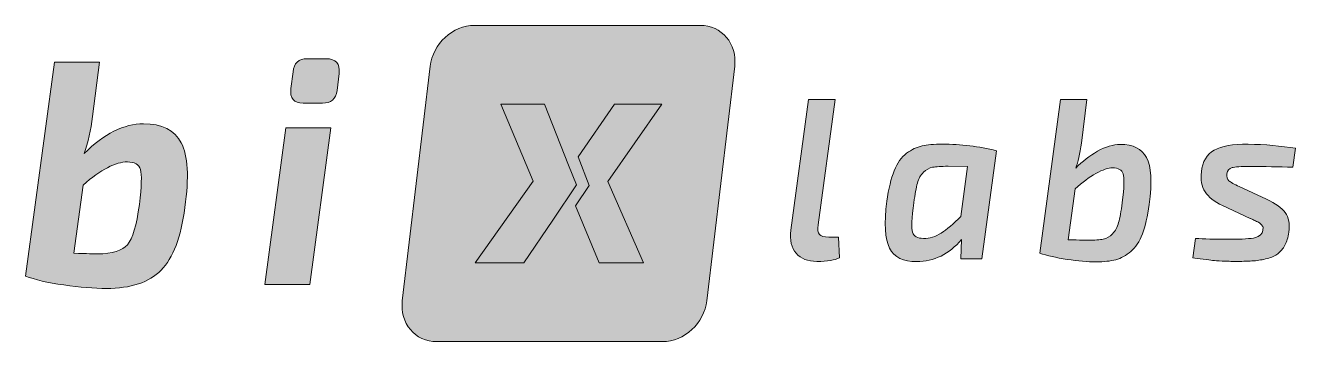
# Model space of a CAD drawing. Header units: inches. Extents: x -2266 to -1617, y -3565 to -3404.
import ezdxf

# ---------------------------------------------------------------- set-up
doc = ezdxf.new("R2010")
doc.units = ezdxf.units.IN
doc.header["$MEASUREMENT"] = 0
doc.layers.add('Layer 1', color=7, linetype='Continuous')

# ---------------------------------------------------------------- blocks, each defined once
blk = doc.blocks.new('block 5')
at = {"layer": 'Layer 1', "true_color": 0xffffff}
h = blk.add_hatch(color=7, dxfattribs=at)
h.dxf.hatch_style = 2
edge = h.paths.add_edge_path()
edge.add_spline(control_points=[(-2227.84, -3422.54), (-2227.84, -3422.54), (-2231.28, -3450.29), (-2231.28, -3450.29), (-2232.11, -3457.22), (-2233.57, -3463.55), (-2235.65, -3469.28), (-2225.45, -3459.11), (-2215.31, -3454.02), (-2205.21, -3454.02), (-2195.85, -3454.02), (-2189.45, -3457.27), (-2186.02, -3463.76), (-2182.58, -3470.25), (-2181.96, -3481.28), (-2184.15, -3496.86), (-2186.12, -3512.01), (-2190.18, -3522.69), (-2196.32, -3528.91), (-2202.46, -3535.13), (-2211.77, -3538.24), (-2224.25, -3538.24), (-2230.5, -3538.24), (-2237.75, -3537.65), (-2246.02, -3536.46), (-2254.3, -3535.27), (-2260.83, -3533.75), (-2265.61, -3531.91), (-2265.61, -3531.91), (-2250.79, -3422.54), (-2250.79, -3422.54), (-2250.79, -3422.54), (-2227.84, -3422.54), (-2227.84, -3422.54)], knot_values=[0, 0, 0, 0, 1, 1, 1, 2, 2, 2, 3, 3, 3, 4, 4, 4, 5, 5, 5, 6, 6, 6, 7, 7, 7, 8, 8, 8, 9, 9, 9, 10, 10, 10, 11, 11, 11, 11], degree=3, periodic=1)
edge = h.paths.add_edge_path()
edge.add_spline(control_points=[(-2236.12, -3485.34), (-2236.12, -3485.34), (-2240.8, -3520.23), (-2240.8, -3520.23), (-2234.14, -3520.45), (-2230.13, -3520.56), (-2228.78, -3520.56), (-2221.19, -3520.45), (-2216.09, -3518.88), (-2213.49, -3515.85), (-2210.89, -3512.82), (-2208.86, -3505.95), (-2207.4, -3495.24), (-2206.26, -3485.94), (-2206.07, -3479.99), (-2206.85, -3477.39), (-2207.63, -3474.79), (-2209.84, -3473.5), (-2213.49, -3473.5), (-2219.52, -3473.5), (-2227.06, -3477.45), (-2236.12, -3485.34)], knot_values=[0, 0, 0, 0, 1, 1, 1, 2, 2, 2, 3, 3, 3, 4, 4, 4, 5, 5, 5, 6, 6, 6, 7, 7, 7, 7], degree=3, periodic=1)
h = blk.add_hatch(color=7, dxfattribs=at)
h.dxf.hatch_style = 2
h.paths.add_polyline_path([(-2120.32, -3536.13), (-2143.26, -3536.13), (-2132.49, -3456.13), (-2109.55, -3456.13)])
edge = h.paths.add_edge_path()
edge.add_spline(control_points=[(-2121.56, -3420.76), (-2121.56, -3420.76), (-2111.89, -3420.76), (-2111.89, -3420.76), (-2107, -3420.76), (-2104.81, -3423.25), (-2105.33, -3428.22), (-2105.33, -3428.22), (-2106.43, -3436.99), (-2106.43, -3436.99), (-2107.05, -3441.31), (-2109.55, -3443.48), (-2113.92, -3443.48), (-2113.92, -3443.48), (-2123.75, -3443.48), (-2123.75, -3443.48), (-2128.54, -3443.48), (-2130.62, -3440.99), (-2129.99, -3436.01), (-2129.99, -3436.01), (-2128.9, -3427.41), (-2128.9, -3427.41), (-2128.49, -3422.98), (-2126.04, -3420.76), (-2121.56, -3420.76)], knot_values=[0, 0, 0, 0, 1, 1, 1, 2, 2, 2, 3, 3, 3, 4, 4, 4, 5, 5, 5, 6, 6, 6, 7, 7, 7, 8, 8, 8, 8], degree=3, periodic=1)
at = {"layer": 'Layer 1', "lineweight": 0}
blk.add_lwpolyline([(-2120.32, -3536.13), (-2143.26, -3536.13), (-2132.49, -3456.13), (-2109.55, -3456.13), (-2120.32, -3536.13)], dxfattribs=at)
for points, knots in [([(-2227.84, -3422.54), (-2227.84, -3422.54), (-2231.28, -3450.29), (-2231.28, -3450.29), (-2232.11, -3457.22), (-2233.57, -3463.55), (-2235.65, -3469.28), (-2225.45, -3459.11), (-2215.31, -3454.02), (-2205.21, -3454.02), (-2195.85, -3454.02), (-2189.45, -3457.27), (-2186.02, -3463.76), (-2182.58, -3470.25), (-2181.96, -3481.28), (-2184.15, -3496.86), (-2186.12, -3512.01), (-2190.18, -3522.69), (-2196.32, -3528.91), (-2202.46, -3535.13), (-2211.77, -3538.24), (-2224.25, -3538.24), (-2230.5, -3538.24), (-2237.75, -3537.65), (-2246.02, -3536.46), (-2254.3, -3535.27), (-2260.83, -3533.75), (-2265.61, -3531.91), (-2265.61, -3531.91), (-2250.79, -3422.54), (-2250.79, -3422.54), (-2250.79, -3422.54), (-2227.84, -3422.54), (-2227.84, -3422.54)], [0, 0, 0, 0, 1, 1, 1, 2, 2, 2, 3, 3, 3, 4, 4, 4, 5, 5, 5, 6, 6, 6, 7, 7, 7, 8, 8, 8, 9, 9, 9, 10, 10, 10, 11, 11, 11, 11]), ([(-2121.56, -3420.76), (-2121.56, -3420.76), (-2111.89, -3420.76), (-2111.89, -3420.76), (-2107, -3420.76), (-2104.81, -3423.25), (-2105.33, -3428.22), (-2105.33, -3428.22), (-2106.43, -3436.99), (-2106.43, -3436.99), (-2107.05, -3441.31), (-2109.55, -3443.48), (-2113.92, -3443.48), (-2113.92, -3443.48), (-2123.75, -3443.48), (-2123.75, -3443.48), (-2128.54, -3443.48), (-2130.62, -3440.99), (-2129.99, -3436.01), (-2129.99, -3436.01), (-2128.9, -3427.41), (-2128.9, -3427.41), (-2128.49, -3422.98), (-2126.04, -3420.76), (-2121.56, -3420.76)], [0, 0, 0, 0, 1, 1, 1, 2, 2, 2, 3, 3, 3, 4, 4, 4, 5, 5, 5, 6, 6, 6, 7, 7, 7, 8, 8, 8, 8]), ([(-2236.12, -3485.34), (-2236.12, -3485.34), (-2240.8, -3520.23), (-2240.8, -3520.23), (-2234.14, -3520.45), (-2230.13, -3520.56), (-2228.78, -3520.56), (-2221.19, -3520.45), (-2216.09, -3518.88), (-2213.49, -3515.85), (-2210.89, -3512.82), (-2208.86, -3505.95), (-2207.4, -3495.24), (-2206.26, -3485.94), (-2206.07, -3479.99), (-2206.85, -3477.39), (-2207.63, -3474.79), (-2209.84, -3473.5), (-2213.49, -3473.5), (-2219.52, -3473.5), (-2227.06, -3477.45), (-2236.12, -3485.34)], [0, 0, 0, 0, 1, 1, 1, 2, 2, 2, 3, 3, 3, 4, 4, 4, 5, 5, 5, 6, 6, 6, 7, 7, 7, 7])]:
    blk.add_open_spline(points, degree=3, knots=knots, dxfattribs=at)
blk = doc.blocks.new('block 6')
at = {"layer": 'Layer 1', "true_color": 0x2edabd}
h = blk.add_hatch(color=132, dxfattribs=at)
h.dxf.hatch_style = 2
h.paths.add_polyline_path([(-1984.15, -3485.28), (-1988.1, -3475.25), (-1988.1, -3475.25), (-2000.46, -3443.97), (-2022.78, -3443.97), (-2006.16, -3483.32), (-2035.93, -3525.14), (-2011.07, -3525.14), (-1996.12, -3503.25)])
at = {"layer": 'Layer 1', "lineweight": 0}
for points in [[(-1984.15, -3485.28), (-1988.1, -3475.25), (-1988.1, -3475.25), (-2000.46, -3443.97), (-2022.78, -3443.97), (-2006.16, -3483.32), (-2035.93, -3525.14), (-2011.07, -3525.14), (-1996.12, -3503.25), (-1984.15, -3485.28)], [(-1940.44, -3443.97), (-1964.67, -3443.97), (-1983.27, -3470.99), (-1977.56, -3485.5), (-1984.52, -3495.95), (-1972.59, -3525.14), (-1949.94, -3525.14), (-1968.15, -3483.49), (-1940.44, -3443.97)]]:
    blk.add_lwpolyline(points, dxfattribs=at)
blk = doc.blocks.new('block 4')
at = {"layer": 'Layer 1', "true_color": 0xffffff}
h = blk.add_hatch(color=7, dxfattribs=at)
h.dxf.hatch_style = 2
edge = h.paths.add_edge_path()
edge.add_spline(control_points=[(-1917.51, -3544.49), (-1918.89, -3556.06), (-1929.02, -3565.43), (-1940.14, -3565.43), (-1940.14, -3565.43), (-2055.42, -3565.43), (-2055.42, -3565.43), (-2066.54, -3565.43), (-2074.45, -3556.06), (-2073.08, -3544.49), (-2073.08, -3544.49), (-2058.86, -3424.63), (-2058.86, -3424.63), (-2057.49, -3413.06), (-2047.35, -3403.68), (-2036.23, -3403.68), (-2036.23, -3403.68), (-1920.95, -3403.68), (-1920.95, -3403.68), (-1909.83, -3403.68), (-1901.92, -3413.06), (-1903.29, -3424.63), (-1903.29, -3424.63), (-1917.51, -3544.49), (-1917.51, -3544.49)], knot_values=[0, 0, 0, 0, 1, 1, 1, 2, 2, 2, 3, 3, 3, 4, 4, 4, 5, 5, 5, 6, 6, 6, 7, 7, 7, 8, 8, 8, 8], degree=3, periodic=1)
at = {"layer": 'Layer 1', "lineweight": 0}
blk.add_open_spline([(-1917.51, -3544.49), (-1918.89, -3556.06), (-1929.02, -3565.43), (-1940.14, -3565.43), (-1940.14, -3565.43), (-2055.42, -3565.43), (-2055.42, -3565.43), (-2066.54, -3565.43), (-2074.45, -3556.06), (-2073.08, -3544.49), (-2073.08, -3544.49), (-2058.86, -3424.63), (-2058.86, -3424.63), (-2057.49, -3413.06), (-2047.35, -3403.68), (-2036.23, -3403.68), (-2036.23, -3403.68), (-1920.95, -3403.68), (-1920.95, -3403.68), (-1909.83, -3403.68), (-1901.92, -3413.06), (-1903.29, -3424.63), (-1903.29, -3424.63), (-1917.51, -3544.49), (-1917.51, -3544.49)], degree=3, knots=[0, 0, 0, 0, 1, 1, 1, 2, 2, 2, 3, 3, 3, 4, 4, 4, 5, 5, 5, 6, 6, 6, 7, 7, 7, 8, 8, 8, 8], dxfattribs=at)
at = {"layer": 'Layer 1'}
for name in ['block 5', 'block 6']:
    blk.add_blockref(name, (0, 0), dxfattribs=at)
blk = doc.blocks.new('block 7')
at = {"layer": 'Layer 1', "true_color": 0xffffff}
h = blk.add_hatch(color=7, dxfattribs=at)
h.dxf.hatch_style = 2
edge = h.paths.add_edge_path()
edge.add_spline(control_points=[(-1851.96, -3441.64), (-1851.96, -3441.64), (-1860.7, -3505.66), (-1860.7, -3505.66), (-1861, -3508.07), (-1860.75, -3509.72), (-1859.97, -3510.61), (-1859.19, -3511.5), (-1857.6, -3511.95), (-1855.21, -3511.95), (-1855.21, -3511.95), (-1850.29, -3511.95), (-1850.29, -3511.95), (-1850.29, -3511.95), (-1849.72, -3522.54), (-1849.72, -3522.54), (-1852.11, -3523.78), (-1855.96, -3524.4), (-1861.26, -3524.4), (-1865.96, -3524.4), (-1869.5, -3523.01), (-1871.89, -3520.21), (-1874.28, -3517.42), (-1875.18, -3513.5), (-1874.58, -3508.46), (-1874.58, -3508.46), (-1865.51, -3441.64), (-1865.51, -3441.64), (-1865.51, -3441.64), (-1851.96, -3441.64), (-1851.96, -3441.64)], knot_values=[0, 0, 0, 0, 1, 1, 1, 2, 2, 2, 3, 3, 3, 4, 4, 4, 5, 5, 5, 6, 6, 6, 7, 7, 7, 8, 8, 8, 9, 9, 9, 10, 10, 10, 10], degree=3, periodic=1)
h = blk.add_hatch(color=7, dxfattribs=at)
h.dxf.hatch_style = 2
edge = h.paths.add_edge_path()
edge.add_spline(control_points=[(-1723.33, -3441.64), (-1723.33, -3441.64), (-1726.13, -3463.87), (-1726.13, -3463.87), (-1726.88, -3469.38), (-1727.85, -3473.65), (-1729.04, -3476.68), (-1725.68, -3473.26), (-1721.97, -3470.39), (-1717.9, -3468.06), (-1713.83, -3465.74), (-1709.97, -3464.57), (-1706.31, -3464.57), (-1699.74, -3464.57), (-1695.27, -3466.8), (-1692.88, -3471.27), (-1690.49, -3475.73), (-1690.04, -3483.74), (-1691.53, -3495.3), (-1692.36, -3501.36), (-1693.51, -3506.36), (-1695, -3510.32), (-1696.5, -3514.28), (-1698.46, -3517.29), (-1700.88, -3519.34), (-1703.31, -3521.4), (-1705.88, -3522.8), (-1708.61, -3523.53), (-1711.33, -3524.27), (-1714.67, -3524.64), (-1718.63, -3524.64), (-1722.88, -3524.64), (-1727.83, -3524.21), (-1733.46, -3523.36), (-1739.1, -3522.5), (-1743.74, -3521.46), (-1747.4, -3520.21), (-1747.4, -3520.21), (-1736.76, -3441.64), (-1736.76, -3441.64), (-1736.76, -3441.64), (-1723.33, -3441.64), (-1723.33, -3441.64)], knot_values=[0, 0, 0, 0, 1, 1, 1, 2, 2, 2, 3, 3, 3, 4, 4, 4, 5, 5, 5, 6, 6, 6, 7, 7, 7, 8, 8, 8, 9, 9, 9, 10, 10, 10, 11, 11, 11, 12, 12, 12, 13, 13, 13, 14, 14, 14, 14], degree=3, periodic=1)
edge = h.paths.add_edge_path()
edge.add_spline(control_points=[(-1729.37, -3487.27), (-1729.37, -3487.27), (-1732.96, -3513.35), (-1732.96, -3513.35), (-1726.84, -3513.5), (-1723.44, -3513.58), (-1722.77, -3513.58), (-1719.34, -3513.58), (-1716.74, -3513.39), (-1714.99, -3513), (-1713.24, -3512.61), (-1711.65, -3511.7), (-1710.23, -3510.26), (-1708.81, -3508.83), (-1707.79, -3506.92), (-1707.15, -3504.56), (-1706.52, -3502.19), (-1705.9, -3498.8), (-1705.3, -3494.37), (-1704.34, -3486.53), (-1704.18, -3481.61), (-1704.86, -3479.59), (-1705.53, -3477.57), (-1707.32, -3476.56), (-1710.23, -3476.56), (-1712.47, -3476.56), (-1715.31, -3477.51), (-1718.74, -3479.41), (-1722.17, -3481.32), (-1725.72, -3483.94), (-1729.37, -3487.27)], knot_values=[0, 0, 0, 0, 1, 1, 1, 2, 2, 2, 3, 3, 3, 4, 4, 4, 5, 5, 5, 6, 6, 6, 7, 7, 7, 8, 8, 8, 9, 9, 9, 10, 10, 10, 10], degree=3, periodic=1)
h = blk.add_hatch(color=7, dxfattribs=at)
h.dxf.hatch_style = 2
edge = h.paths.add_edge_path()
edge.add_spline(control_points=[(-1777.07, -3523.12), (-1777.07, -3523.12), (-1787.82, -3523.12), (-1787.82, -3523.12), (-1787.82, -3523.12), (-1787.48, -3513.23), (-1787.48, -3513.23), (-1793.67, -3520.68), (-1801.32, -3524.44), (-1810.43, -3524.52), (-1817.15, -3524.6), (-1821.72, -3522.31), (-1824.14, -3517.65), (-1826.57, -3513), (-1827.04, -3505), (-1825.54, -3493.67), (-1824.65, -3487.23), (-1823.4, -3482.02), (-1821.79, -3478.02), (-1820.19, -3474.02), (-1818.08, -3471.05), (-1815.47, -3469.11), (-1812.86, -3467.17), (-1810.23, -3465.91), (-1807.57, -3465.33), (-1804.93, -3464.75), (-1801.47, -3464.46), (-1797.22, -3464.46), (-1787.74, -3464.46), (-1778.52, -3465.58), (-1769.57, -3467.83), (-1769.57, -3467.83), (-1777.07, -3523.12), (-1777.07, -3523.12)], knot_values=[0, 0, 0, 0, 1, 1, 1, 2, 2, 2, 3, 3, 3, 4, 4, 4, 5, 5, 5, 6, 6, 6, 7, 7, 7, 8, 8, 8, 9, 9, 9, 10, 10, 10, 11, 11, 11, 11], degree=3, periodic=1)
edge = h.paths.add_edge_path()
edge.add_spline(control_points=[(-1784.34, -3475.86), (-1784.34, -3475.86), (-1794.31, -3475.75), (-1794.31, -3475.75), (-1797.74, -3475.75), (-1800.35, -3475.92), (-1802.15, -3476.27), (-1803.94, -3476.62), (-1805.52, -3477.47), (-1806.9, -3478.83), (-1808.29, -3480.19), (-1809.29, -3482.03), (-1809.93, -3484.36), (-1810.56, -3486.69), (-1811.18, -3490.03), (-1811.77, -3494.37), (-1812.82, -3502.37), (-1813.02, -3507.41), (-1812.39, -3509.51), (-1811.76, -3511.6), (-1809.91, -3512.65), (-1806.85, -3512.65), (-1803.71, -3512.65), (-1800.69, -3511.74), (-1797.78, -3509.91), (-1794.87, -3508.09), (-1791.55, -3505.24), (-1787.82, -3501.36), (-1787.82, -3501.36), (-1784.34, -3475.86), (-1784.34, -3475.86)], knot_values=[0, 0, 0, 0, 1, 1, 1, 2, 2, 2, 3, 3, 3, 4, 4, 4, 5, 5, 5, 6, 6, 6, 7, 7, 7, 8, 8, 8, 9, 9, 9, 10, 10, 10, 10], degree=3, periodic=1)
h = blk.add_hatch(color=7, dxfattribs=at)
h.dxf.hatch_style = 2
edge = h.paths.add_edge_path()
edge.add_spline(control_points=[(-1640.03, -3502.4), (-1640.03, -3502.4), (-1654.03, -3495.89), (-1654.03, -3495.89), (-1658.28, -3493.87), (-1661.27, -3491.5), (-1662.99, -3488.78), (-1664.7, -3486.07), (-1665.34, -3482.69), (-1664.89, -3478.66), (-1664.29, -3473.38), (-1662.11, -3469.67), (-1658.34, -3467.54), (-1654.57, -3465.41), (-1648.81, -3464.38), (-1641.04, -3464.46), (-1632.31, -3464.61), (-1624.21, -3465.31), (-1616.75, -3466.55), (-1616.75, -3466.55), (-1618.2, -3476.21), (-1618.2, -3476.21), (-1625.29, -3475.98), (-1632.61, -3475.86), (-1640.15, -3475.86), (-1644.7, -3475.86), (-1647.72, -3476.06), (-1649.22, -3476.45), (-1650.71, -3476.83), (-1651.57, -3477.88), (-1651.79, -3479.59), (-1652.01, -3481.14), (-1651.68, -3482.32), (-1650.78, -3483.14), (-1649.89, -3483.95), (-1648.13, -3484.94), (-1645.52, -3486.11), (-1645.52, -3486.11), (-1631.53, -3492.63), (-1631.53, -3492.63), (-1626.9, -3494.72), (-1623.73, -3496.99), (-1622.01, -3499.44), (-1620.29, -3501.88), (-1619.7, -3505.24), (-1620.22, -3509.51), (-1620.59, -3512.14), (-1621.26, -3514.36), (-1622.23, -3516.14), (-1623.2, -3517.93), (-1624.38, -3519.36), (-1625.76, -3520.45), (-1627.14, -3521.54), (-1628.97, -3522.37), (-1631.25, -3522.95), (-1633.52, -3523.53), (-1635.82, -3523.92), (-1638.13, -3524.11), (-1640.45, -3524.31), (-1643.32, -3524.4), (-1646.75, -3524.4), (-1649.59, -3524.4), (-1652.09, -3524.35), (-1654.25, -3524.23), (-1656.42, -3524.11), (-1658.04, -3524), (-1659.12, -3523.88), (-1660.21, -3523.76), (-1661.83, -3523.55), (-1663.99, -3523.24), (-1666.16, -3522.93), (-1667.91, -3522.7), (-1669.25, -3522.54), (-1669.25, -3522.54), (-1667.8, -3512.65), (-1667.8, -3512.65), (-1663.84, -3512.96), (-1658.17, -3513.11), (-1650.78, -3513.11), (-1643.99, -3513.11), (-1639.49, -3512.82), (-1637.29, -3512.24), (-1635.09, -3511.66), (-1633.8, -3510.44), (-1633.43, -3508.57), (-1633.5, -3508.11), (-1633.49, -3507.74), (-1633.37, -3507.47), (-1633.26, -3507.2), (-1633.32, -3506.91), (-1633.54, -3506.6), (-1633.76, -3506.28), (-1633.9, -3506.05), (-1633.93, -3505.9), (-1633.97, -3505.74), (-1634.16, -3505.55), (-1634.49, -3505.31), (-1634.83, -3505.08), (-1635.07, -3504.89), (-1635.22, -3504.73), (-1635.37, -3504.58), (-1635.67, -3504.4), (-1636.12, -3504.21), (-1636.56, -3504.01), (-1636.94, -3503.84), (-1637.24, -3503.69), (-1637.53, -3503.53), (-1637.98, -3503.32), (-1638.58, -3503.04), (-1639.18, -3502.77), (-1639.66, -3502.56), (-1640.03, -3502.4)], knot_values=[0, 0, 0, 0, 1, 1, 1, 2, 2, 2, 3, 3, 3, 4, 4, 4, 5, 5, 5, 6, 6, 6, 7, 7, 7, 8, 8, 8, 9, 9, 9, 10, 10, 10, 11, 11, 11, 12, 12, 12, 13, 13, 13, 14, 14, 14, 15, 15, 15, 16, 16, 16, 17, 17, 17, 18, 18, 18, 19, 19, 19, 20, 20, 20, 21, 21, 21, 22, 22, 22, 23, 23, 23, 24, 24, 24, 25, 25, 25, 26, 26, 26, 27, 27, 27, 28, 28, 28, 29, 29, 29, 30, 30, 30, 31, 31, 31, 32, 32, 32, 33, 33, 33, 34, 34, 34, 35, 35, 35, 36, 36, 36, 37, 37, 37, 37], degree=3, periodic=1)
at = {"layer": 'Layer 1', "lineweight": 0}
for points, knots in [([(-1851.96, -3441.64), (-1851.96, -3441.64), (-1860.7, -3505.66), (-1860.7, -3505.66), (-1861, -3508.07), (-1860.75, -3509.72), (-1859.97, -3510.61), (-1859.19, -3511.5), (-1857.6, -3511.95), (-1855.21, -3511.95), (-1855.21, -3511.95), (-1850.29, -3511.95), (-1850.29, -3511.95), (-1850.29, -3511.95), (-1849.72, -3522.54), (-1849.72, -3522.54), (-1852.11, -3523.78), (-1855.96, -3524.4), (-1861.26, -3524.4), (-1865.96, -3524.4), (-1869.5, -3523.01), (-1871.89, -3520.21), (-1874.28, -3517.42), (-1875.18, -3513.5), (-1874.58, -3508.46), (-1874.58, -3508.46), (-1865.51, -3441.64), (-1865.51, -3441.64), (-1865.51, -3441.64), (-1851.96, -3441.64), (-1851.96, -3441.64)], [0, 0, 0, 0, 1, 1, 1, 2, 2, 2, 3, 3, 3, 4, 4, 4, 5, 5, 5, 6, 6, 6, 7, 7, 7, 8, 8, 8, 9, 9, 9, 10, 10, 10, 10]), ([(-1723.33, -3441.64), (-1723.33, -3441.64), (-1726.13, -3463.87), (-1726.13, -3463.87), (-1726.88, -3469.38), (-1727.85, -3473.65), (-1729.04, -3476.68), (-1725.68, -3473.26), (-1721.97, -3470.39), (-1717.9, -3468.06), (-1713.83, -3465.74), (-1709.97, -3464.57), (-1706.31, -3464.57), (-1699.74, -3464.57), (-1695.27, -3466.8), (-1692.88, -3471.27), (-1690.49, -3475.73), (-1690.04, -3483.74), (-1691.53, -3495.3), (-1692.36, -3501.36), (-1693.51, -3506.36), (-1695, -3510.32), (-1696.5, -3514.28), (-1698.46, -3517.29), (-1700.88, -3519.34), (-1703.31, -3521.4), (-1705.88, -3522.8), (-1708.61, -3523.53), (-1711.33, -3524.27), (-1714.67, -3524.64), (-1718.63, -3524.64), (-1722.88, -3524.64), (-1727.83, -3524.21), (-1733.46, -3523.36), (-1739.1, -3522.5), (-1743.74, -3521.46), (-1747.4, -3520.21), (-1747.4, -3520.21), (-1736.76, -3441.64), (-1736.76, -3441.64), (-1736.76, -3441.64), (-1723.33, -3441.64), (-1723.33, -3441.64)], [0, 0, 0, 0, 1, 1, 1, 2, 2, 2, 3, 3, 3, 4, 4, 4, 5, 5, 5, 6, 6, 6, 7, 7, 7, 8, 8, 8, 9, 9, 9, 10, 10, 10, 11, 11, 11, 12, 12, 12, 13, 13, 13, 14, 14, 14, 14]), ([(-1777.07, -3523.12), (-1777.07, -3523.12), (-1787.82, -3523.12), (-1787.82, -3523.12), (-1787.82, -3523.12), (-1787.48, -3513.23), (-1787.48, -3513.23), (-1793.67, -3520.68), (-1801.32, -3524.44), (-1810.43, -3524.52), (-1817.15, -3524.6), (-1821.72, -3522.31), (-1824.14, -3517.65), (-1826.57, -3513), (-1827.04, -3505), (-1825.54, -3493.67), (-1824.65, -3487.23), (-1823.4, -3482.02), (-1821.79, -3478.02), (-1820.19, -3474.02), (-1818.08, -3471.05), (-1815.47, -3469.11), (-1812.86, -3467.17), (-1810.23, -3465.91), (-1807.57, -3465.33), (-1804.93, -3464.75), (-1801.47, -3464.46), (-1797.22, -3464.46), (-1787.74, -3464.46), (-1778.52, -3465.58), (-1769.57, -3467.83), (-1769.57, -3467.83), (-1777.07, -3523.12), (-1777.07, -3523.12)], [0, 0, 0, 0, 1, 1, 1, 2, 2, 2, 3, 3, 3, 4, 4, 4, 5, 5, 5, 6, 6, 6, 7, 7, 7, 8, 8, 8, 9, 9, 9, 10, 10, 10, 11, 11, 11, 11]), ([(-1640.03, -3502.4), (-1640.03, -3502.4), (-1654.03, -3495.89), (-1654.03, -3495.89), (-1658.28, -3493.87), (-1661.27, -3491.5), (-1662.99, -3488.78), (-1664.7, -3486.07), (-1665.34, -3482.69), (-1664.89, -3478.66), (-1664.29, -3473.38), (-1662.11, -3469.67), (-1658.34, -3467.54), (-1654.57, -3465.41), (-1648.81, -3464.38), (-1641.04, -3464.46), (-1632.31, -3464.61), (-1624.21, -3465.31), (-1616.75, -3466.55), (-1616.75, -3466.55), (-1618.2, -3476.21), (-1618.2, -3476.21), (-1625.29, -3475.98), (-1632.61, -3475.86), (-1640.15, -3475.86), (-1644.7, -3475.86), (-1647.72, -3476.06), (-1649.22, -3476.45), (-1650.71, -3476.83), (-1651.57, -3477.88), (-1651.79, -3479.59), (-1652.01, -3481.14), (-1651.68, -3482.32), (-1650.78, -3483.14), (-1649.89, -3483.95), (-1648.13, -3484.94), (-1645.52, -3486.11), (-1645.52, -3486.11), (-1631.53, -3492.63), (-1631.53, -3492.63), (-1626.9, -3494.72), (-1623.73, -3496.99), (-1622.01, -3499.44), (-1620.29, -3501.88), (-1619.7, -3505.24), (-1620.22, -3509.51), (-1620.59, -3512.14), (-1621.26, -3514.36), (-1622.23, -3516.14), (-1623.2, -3517.93), (-1624.38, -3519.36), (-1625.76, -3520.45), (-1627.14, -3521.54), (-1628.97, -3522.37), (-1631.25, -3522.95), (-1633.52, -3523.53), (-1635.82, -3523.92), (-1638.13, -3524.11), (-1640.45, -3524.31), (-1643.32, -3524.4), (-1646.75, -3524.4), (-1649.59, -3524.4), (-1652.09, -3524.35), (-1654.25, -3524.23), (-1656.42, -3524.11), (-1658.04, -3524), (-1659.12, -3523.88), (-1660.21, -3523.76), (-1661.83, -3523.55), (-1663.99, -3523.24), (-1666.16, -3522.93), (-1667.91, -3522.7), (-1669.25, -3522.54), (-1669.25, -3522.54), (-1667.8, -3512.65), (-1667.8, -3512.65), (-1663.84, -3512.96), (-1658.17, -3513.11), (-1650.78, -3513.11), (-1643.99, -3513.11), (-1639.49, -3512.82), (-1637.29, -3512.24), (-1635.09, -3511.66), (-1633.8, -3510.44), (-1633.43, -3508.57), (-1633.5, -3508.11), (-1633.49, -3507.74), (-1633.37, -3507.47), (-1633.26, -3507.2), (-1633.32, -3506.91), (-1633.54, -3506.6), (-1633.76, -3506.28), (-1633.9, -3506.05), (-1633.93, -3505.9), (-1633.97, -3505.74), (-1634.16, -3505.55), (-1634.49, -3505.31), (-1634.83, -3505.08), (-1635.07, -3504.89), (-1635.22, -3504.73), (-1635.37, -3504.58), (-1635.67, -3504.4), (-1636.12, -3504.21), (-1636.56, -3504.01), (-1636.94, -3503.84), (-1637.24, -3503.69), (-1637.53, -3503.53), (-1637.98, -3503.32), (-1638.58, -3503.04), (-1639.18, -3502.77), (-1639.66, -3502.56), (-1640.03, -3502.4)], [0, 0, 0, 0, 1, 1, 1, 2, 2, 2, 3, 3, 3, 4, 4, 4, 5, 5, 5, 6, 6, 6, 7, 7, 7, 8, 8, 8, 9, 9, 9, 10, 10, 10, 11, 11, 11, 12, 12, 12, 13, 13, 13, 14, 14, 14, 15, 15, 15, 16, 16, 16, 17, 17, 17, 18, 18, 18, 19, 19, 19, 20, 20, 20, 21, 21, 21, 22, 22, 22, 23, 23, 23, 24, 24, 24, 25, 25, 25, 26, 26, 26, 27, 27, 27, 28, 28, 28, 29, 29, 29, 30, 30, 30, 31, 31, 31, 32, 32, 32, 33, 33, 33, 34, 34, 34, 35, 35, 35, 36, 36, 36, 37, 37, 37, 37]), ([(-1784.34, -3475.86), (-1784.34, -3475.86), (-1794.31, -3475.75), (-1794.31, -3475.75), (-1797.74, -3475.75), (-1800.35, -3475.92), (-1802.15, -3476.27), (-1803.94, -3476.62), (-1805.52, -3477.47), (-1806.9, -3478.83), (-1808.29, -3480.19), (-1809.29, -3482.03), (-1809.93, -3484.36), (-1810.56, -3486.69), (-1811.18, -3490.03), (-1811.77, -3494.37), (-1812.82, -3502.37), (-1813.02, -3507.41), (-1812.39, -3509.51), (-1811.76, -3511.6), (-1809.91, -3512.65), (-1806.85, -3512.65), (-1803.71, -3512.65), (-1800.69, -3511.74), (-1797.78, -3509.91), (-1794.87, -3508.09), (-1791.55, -3505.24), (-1787.82, -3501.36), (-1787.82, -3501.36), (-1784.34, -3475.86), (-1784.34, -3475.86)], [0, 0, 0, 0, 1, 1, 1, 2, 2, 2, 3, 3, 3, 4, 4, 4, 5, 5, 5, 6, 6, 6, 7, 7, 7, 8, 8, 8, 9, 9, 9, 10, 10, 10, 10]), ([(-1729.37, -3487.27), (-1729.37, -3487.27), (-1732.96, -3513.35), (-1732.96, -3513.35), (-1726.84, -3513.5), (-1723.44, -3513.58), (-1722.77, -3513.58), (-1719.34, -3513.58), (-1716.74, -3513.39), (-1714.99, -3513), (-1713.24, -3512.61), (-1711.65, -3511.7), (-1710.23, -3510.26), (-1708.81, -3508.83), (-1707.79, -3506.92), (-1707.15, -3504.56), (-1706.52, -3502.19), (-1705.9, -3498.8), (-1705.3, -3494.37), (-1704.34, -3486.53), (-1704.18, -3481.61), (-1704.86, -3479.59), (-1705.53, -3477.57), (-1707.32, -3476.56), (-1710.23, -3476.56), (-1712.47, -3476.56), (-1715.31, -3477.51), (-1718.74, -3479.41), (-1722.17, -3481.32), (-1725.72, -3483.94), (-1729.37, -3487.27)], [0, 0, 0, 0, 1, 1, 1, 2, 2, 2, 3, 3, 3, 4, 4, 4, 5, 5, 5, 6, 6, 6, 7, 7, 7, 8, 8, 8, 9, 9, 9, 10, 10, 10, 10])]:
    blk.add_open_spline(points, degree=3, knots=knots, dxfattribs=at)
blk = doc.blocks.new('block 3')
at = {"layer": 'Layer 1'}
for name in ['block 4', 'block 7']:
    blk.add_blockref(name, (0, 0), dxfattribs=at)
blk = doc.blocks.new('block 2')
at = {"layer": 'Layer 1'}
blk.add_blockref('block 3', (0, 0), dxfattribs=at)

msp = doc.modelspace()

# ---------------------------------------------------------------- block references
at = {"layer": 'Layer 1'}
msp.add_blockref('block 2', (0, 0), dxfattribs=at)

doc.saveas('drawing.dxf')
